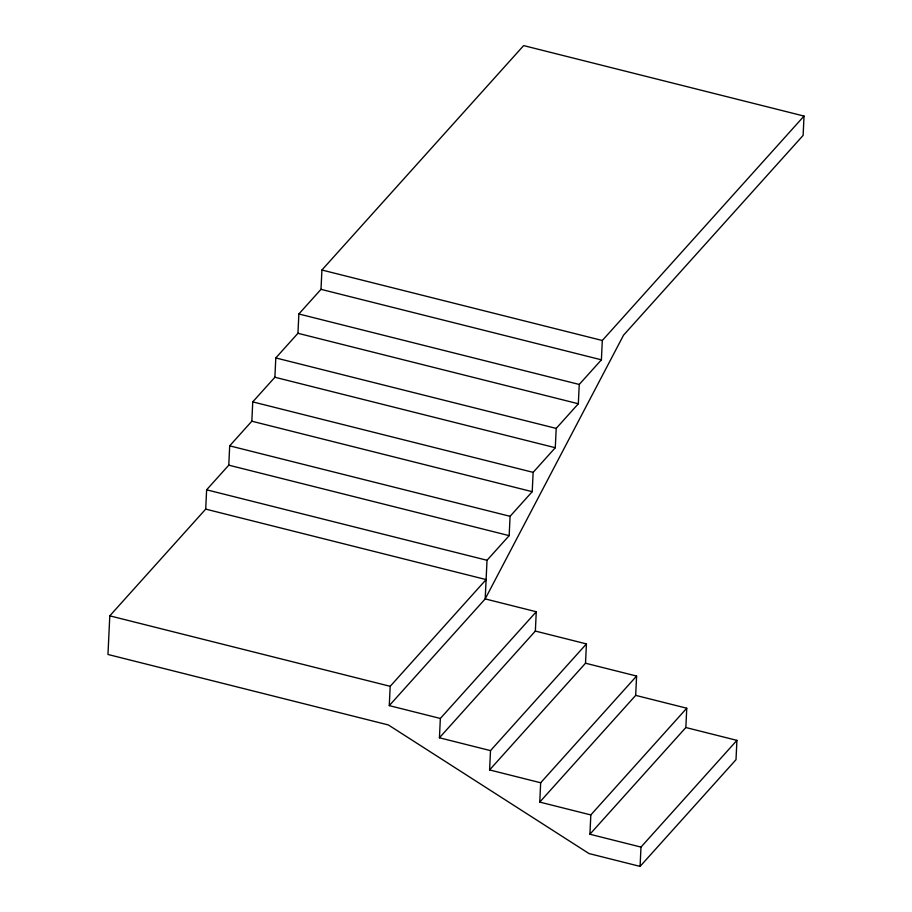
<?xml version="1.0" encoding="UTF-8"?>
<svg xmlns="http://www.w3.org/2000/svg" width="912" height="912" viewBox="0 0 912 912"><rect width="100%" height="100%" fill="white"/><g stroke="black" fill="none" stroke-linecap="round" stroke-linejoin="round"><path stroke-width="1.37" d="M804.031 116.075L602.308 340.495L601.396 359.818L579.245 384.454L578.333 403.765L556.195 428.412L555.283 447.724L533.132 472.359L532.22 491.682L510.082 516.317L509.17 535.64L487.019 560.276L485.195 598.91L536.267 611.747L440.348 718.462L389.276 705.626L485.195 598.91L623.546 335.171L803.119 135.398L804.031 116.075L523.636 45.6L321.913 270.02L321.001 289.343L298.862 313.979L297.95 333.29L275.8 357.937L274.888 377.249L252.749 401.884L251.837 421.207L229.687 445.843L228.775 465.166L206.625 489.801L205.713 509.113L109.793 615.839L107.969 654.474L388.364 724.949L589.015 853.564L640.087 866.4L736.007 759.685L736.919 740.362L685.847 727.525L589.916 834.241L640.988 847.088L736.919 740.362M389.276 705.626L390.188 686.314L486.107 579.587L205.713 509.113M439.436 737.785L535.355 631.07L586.427 643.906L490.508 750.622L439.436 737.785L440.348 718.462M489.596 769.933L585.515 663.218L636.599 676.054L540.668 782.77L489.596 769.933L490.508 750.622M535.355 631.07L536.267 611.747M539.756 802.093L635.687 695.377L686.759 708.214L590.828 814.929L539.756 802.093L540.668 782.77M585.515 663.218L586.427 643.906M589.916 834.241L590.828 814.929M635.687 695.377L636.599 676.054M640.087 866.4L640.988 847.088M685.847 727.525L686.759 708.214M321.913 270.02L602.308 340.495M321.001 289.343L601.396 359.818M298.862 313.979L579.245 384.454M297.95 333.29L578.333 403.765M275.8 357.937L556.195 428.412M274.888 377.249L555.283 447.724M252.749 401.884L533.132 472.359M251.837 421.207L532.22 491.682M229.687 445.843L510.082 516.317M228.775 465.166L509.17 535.64M206.625 489.801L487.019 560.276M109.793 615.839L390.188 686.314"/></g></svg>
